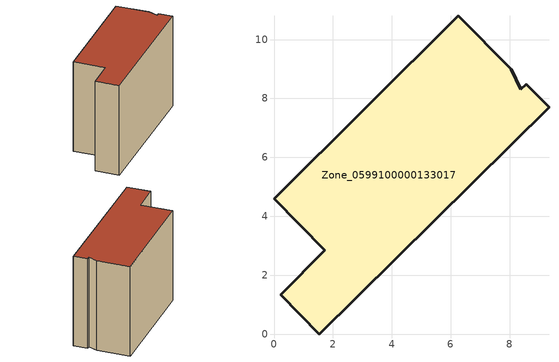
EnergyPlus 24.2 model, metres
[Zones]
Zone_0599100000133017
 floor ground (C_G): 0.22,1.33 1.73,2.85 0,4.59 6.26,10.8 8.06,8.99 8.39,8.3 8.56,8.48 9.34,7.7 1.53,0 z0
 wall outside (C_F): 1.73,2.85 0.22,1.33 1.53,0 9.34,7.7 8.56,8.48 8.39,8.3 8.06,8.99 6.26,10.8 0,4.59 1.73,2.85 z0:7.37
 roof outside (C_R): 8.56,8.48 8.39,8.3 8.06,8.99 6.26,10.8 0,4.59 1.73,2.85 0.22,1.33 1.53,0 9.34,7.7 z7.37
[BUILDING]
Pand.0599100000133017: North Axis=0; Terrain=City; Loads Convergence Tolerance Value=0.04; Temperature Convergence Tolerance Value=0.4; Solar Distribution=FullExterior; Maximum Number of Warmup Days=25; Minimum Number of Warmup Days=1
[Site:Location]
Rotterdam.The.Hague.AP_ZH_NLD Design_Conditions: Latitude=51.96; Longitude=4.45; Time Zone=1; Elevation=-4.5
[SITE:GROUNDTEMPERATURE:BUILDINGSURFACE]
18, 18, 18, 18, 18, 18, 18, 18, 18, 18, 18, 18
[MATERIAL] Thermal Absorptance=0.9; Solar Absorptance=0.7; Visible Absorptance=0.7
Name | Roughness | Thickness | Conductivity | Density | Specific Heat
G.TI.1946 | MediumSmooth | 0.15 | 1 | 540 | 1210
F.TI.1946 | Rough | 0.3 | 0.857143 | 1920 | 840
R.TI.1946 | MediumRough | 0.2 | 0.1 | 1500 | 1000
[CONSTRUCTION]
C_G: G.TI.1946
C_F: F.TI.1946
C_R: R.TI.1946
[ZONE]
Zone_0599100000133017: Type=1; Multiplier=1; Ceiling Height=Autocalculate; Volume=Autocalculate; Floor Area=autocalculate; Part of Total Floor Area=Yes
[ZONEINFILTRATION:DESIGNFLOWRATE]
Infil_Zone_0599100000133017: Zone or ZoneList or Space or SpaceList=Zone_0599100000133017; Schedule=AlwaysOn; Design Flow Rate Calculation Method=Flow/Area; Flow Rate per Floor Area=0.003; Constant Term Coefficient=1; Temperature Term Coefficient=0; Velocity Term Coefficient=0; Velocity Squared Term Coefficient=0
[HVACTEMPLATE:ZONE:IDEALLOADSAIRSYSTEM]
Zone_0599100000133017: Maximum Heating Supply Air Temperature=50; Minimum Cooling Supply Air Temperature=13; Maximum Heating Supply Air Humidity Ratio=0.0156; Minimum Cooling Supply Air Humidity Ratio=0.0077; Heating Limit=NoLimit; Cooling Limit=NoLimit; Dehumidification Control Type=ConstantSensibleHeatRatio; Cooling Sensible Heat Ratio=0.7; Dehumidification Setpoint=60; Humidification Control Type=None; Humidification Setpoint=30; Outdoor Air Method=None; Outdoor Air Flow Rate per Person=0.00944; Outdoor Air Flow Rate per Zone Floor Area=0; Outdoor Air Flow Rate per Zone=0; Demand Controlled Ventilation Type=None; Outdoor Air Economizer Type=NoEconomizer; Heat Recovery Type=None; Sensible Heat Recovery Effectiveness=0.7; Latent Heat Recovery Effectiveness=0.65
[ZONECONTROL:THERMOSTAT]
ThermostatControl_Zone_0599100000133017: Zone or ZoneList=Zone_0599100000133017; Control Type Schedule=DualSetpointControlType; Control 1=Thermostat_Zone_0599100000133017; Temperature Difference Between Cutout And Setpoint=0
[THERMOSTATSETPOINT:DUALSETPOINT]
Thermostat_Zone_0599100000133017: Heating Setpoint Temperature Schedule=HeatingSetpoint_Zone_0599100000133017; Cooling Setpoint Temperature Schedule=CoolingSetpoint_Zone_0599100000133017
[SCHEDULE:COMPACT]
HeatingSetpoint_Zone_0599100000133017: Through: 12/31, For: AllDays, Until: 24:00, 21
CoolingSetpoint_Zone_0599100000133017: Through: 12/31, For: AllDays, Until: 24:00, 24
DualSetpointControlType: Through: 12/31, For: AllDays, Until: 24:00, 4
AlwaysOn: Through: 12/31, For: AllDays, Until: 24:00, 1
